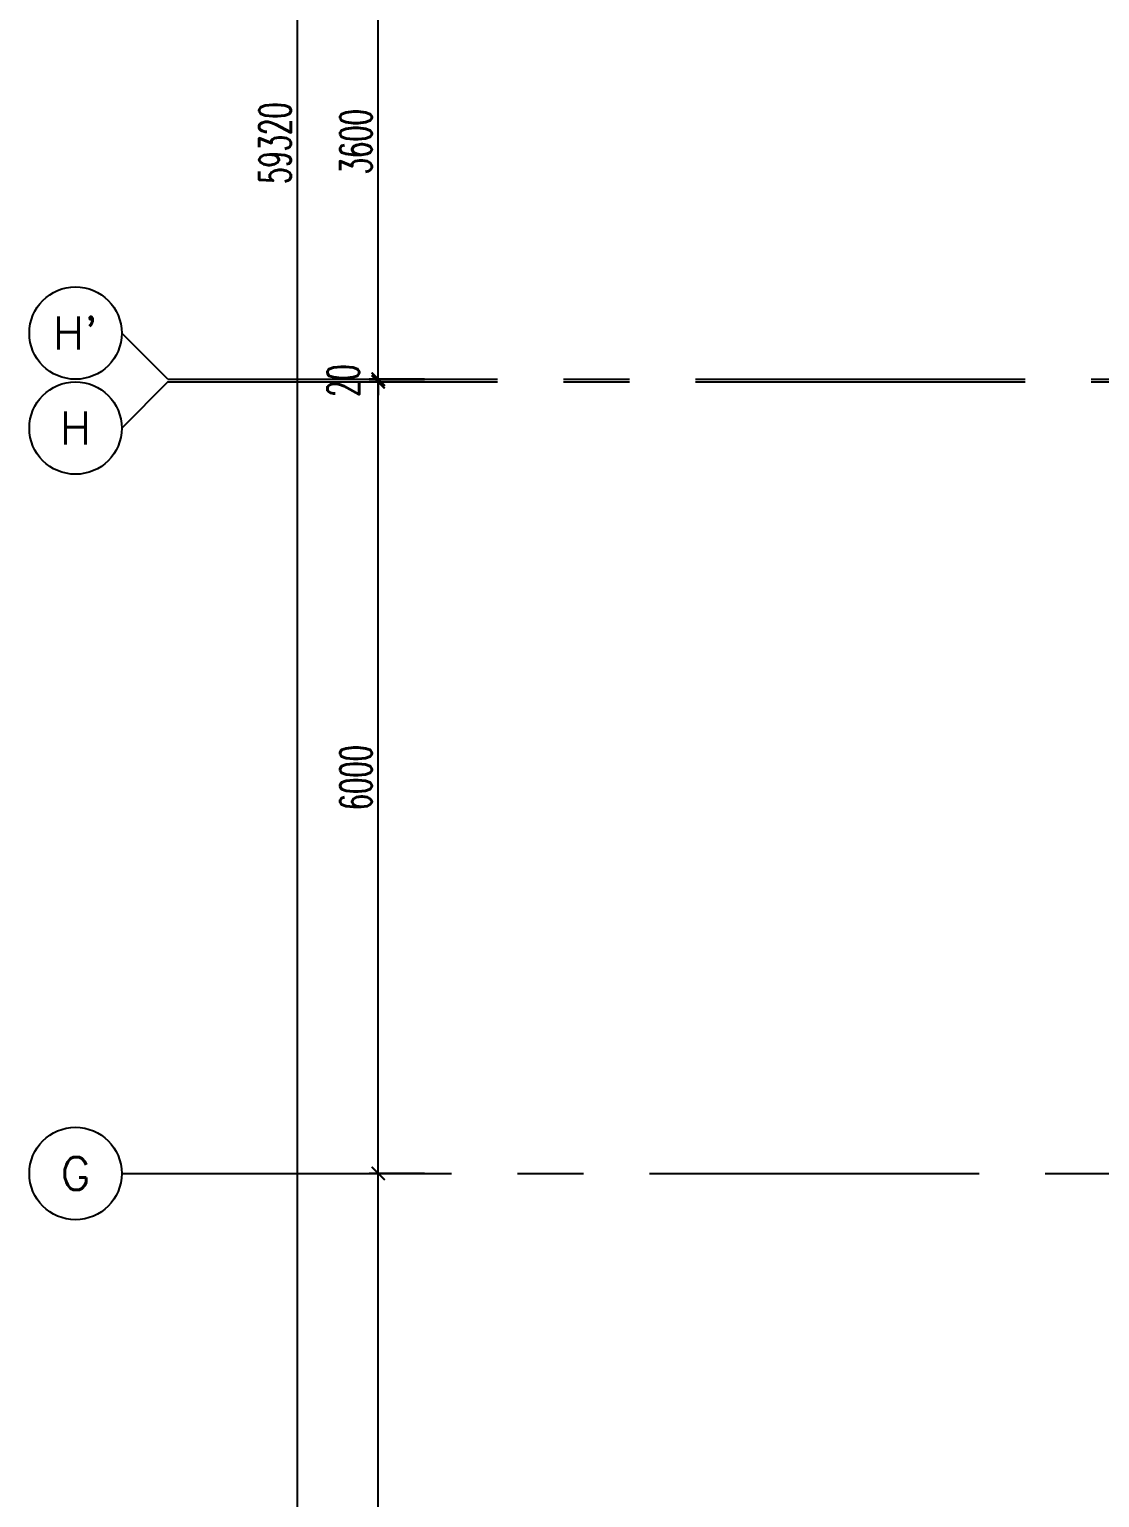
# Model space of a CAD drawing. Extents: x 276011.4 to 276105.3, y 57291.9 to 57371.4.
# Drawn here: x 276011.43 to 276019.55, y 57317.91 to 57329.03 of the extents above; entities that cross this region are included whole.
import ezdxf
from ezdxf.enums import TextEntityAlignment as Align

# ---------------------------------------------------------------- set-up
doc = ezdxf.new("R2010")
doc.units = 0
doc.header["$MEASUREMENT"] = 0
doc.header["$PDMODE"] = 34
doc.linetypes.add('CENTERX2', pattern=[4, 2.5, -0.5, 0.5, -0.5])
doc.layers.get('0').update_dxf_attribs({"color": 4, "linetype": 'CONTINUOUS'})
doc.layers.get('DEFPOINTS').update_dxf_attribs({"linetype": 'CONTINUOUS'})
for name, color, linetype in [('AX-CR', 2, 'CONTINUOUS'), ('AX-DIM', 4, 'CONTINUOUS'), ('AX-TXT', 2, 'CONTINUOUS'), ('AXES', 11, 'CENTERX2')]:
    doc.layers.add(name, color=color, linetype=linetype)
doc.styles.add('ROMANS', font='ROMANS.shx', dxfattribs={"width": 0.6})
doc.dimstyles.new('STANDARD_IN', dxfattribs={"dimtxt": 0.24, "dimasz": 0.1, "dimexe": 0.07, "dimexo": 0.05, "dimgap": 0.05, "dimtad": 1, "dimdec": 0, "dimlfac": 1000, "dimzin": 0, "dimtxsty": 'ROMANS', "dimblk": 'ARCHTICK', "dimcen": 0.05, "dimdle": 0.05, "dimclrd": 4, "dimclre": 4, "dimclrt": 2, "dimazin": 3, "dimtfac": 1, "dimtdec": 0, "dimtmove": 0, "dimatfit": 3, "dimtolj": 1, "dimtzin": 0})

# ---------------------------------------------------------------- blocks, each defined once
blk = doc.blocks.new('AXL')
at = {"layer": 'AX-CR'}
blk.add_circle((-350, 0), 350, dxfattribs=at)
blk = doc.blocks.new('_ARCHTICK')
at = {"color": 0, "linetype": 'BYBLOCK', "const_width": 0.15}
blk.add_lwpolyline([(-0.5, -0.5), (0.5, 0.5)], dxfattribs=at)
blk = doc.blocks.new('*D115')
at = {"layer": 'AX-DIM', "color": 4, "ltscale": 0.3}
for p, q in [((276017.488, 57357.833), (276013.396, 57357.833)), ((276013.466, 57298.463), (276013.466, 57357.883)), ((276018.167, 57298.513), (276013.396, 57298.513))]:
    blk.add_line(p, q, dxfattribs=at)
at = {"layer": 'DEFPOINTS', "color": 0, "ltscale": 0.3}
for p in [(276013.466, 57357.833), (276017.538, 57357.833), (276018.217, 57298.513)]:
    blk.add_point(p, dxfattribs=at)
at = {"layer": 'AX-DIM', "color": 4, "ltscale": 0.3, "xscale": 0.1, "yscale": 0.1, "zscale": 0.1}
for p, rotation in [((276013.466, 57357.833), 90), ((276013.466, 57298.513), 270)]:
    blk.add_blockref('_ARCHTICK', p, dxfattribs=dict(at, rotation=rotation))
at = {"layer": 'AX-DIM', "color": 2, "ltscale": 0.3, "insert": (276013.296, 57328.173), "char_height": 0.24, "attachment_point": 5, "rotation": 90, "style": 'ROMANS'}
blk.add_mtext('\\A1;59320', dxfattribs=at)
blk = doc.blocks.new('*D108')
at = {"layer": 'AX-DIM', "color": 4, "ltscale": 0.3}
for p, q in [((276014.078, 57326.333), (276014.078, 57330.033)), ((276014.428, 57329.983), (276014.008, 57329.983)), ((276014.428, 57326.383), (276014.008, 57326.383))]:
    blk.add_line(p, q, dxfattribs=at)
at = {"layer": 'DEFPOINTS', "color": 0, "ltscale": 0.3}
for p in [(276014.078, 57329.983), (276014.478, 57329.983), (276014.478, 57326.383)]:
    blk.add_point(p, dxfattribs=at)
at = {"layer": 'AX-DIM', "color": 4, "ltscale": 0.3, "xscale": 0.1, "yscale": 0.1, "zscale": 0.1}
for p, rotation in [((276014.078, 57329.983), 90), ((276014.078, 57326.383), 270)]:
    blk.add_blockref('_ARCHTICK', p, dxfattribs=dict(at, rotation=rotation))
at = {"layer": 'AX-DIM', "color": 2, "ltscale": 0.3, "insert": (276013.908, 57328.183), "char_height": 0.24, "attachment_point": 5, "rotation": 90, "style": 'ROMANS'}
blk.add_mtext('\\A1;3600', dxfattribs=at)
blk = doc.blocks.new('*D107')
at = {"layer": 'AX-DIM', "color": 4, "ltscale": 0.3}
for p, q in [((276014.078, 57326.383), (276014.078, 57326.483)), ((276014.428, 57326.383), (276014.008, 57326.383)), ((276014.428, 57326.363), (276014.008, 57326.363)), ((276014.078, 57326.363), (276014.078, 57326.383)), ((276014.078, 57326.363), (276014.078, 57326.263))]:
    blk.add_line(p, q, dxfattribs=at)
at = {"layer": 'DEFPOINTS', "color": 0, "ltscale": 0.3}
for p in [(276014.078, 57326.383), (276014.478, 57326.383), (276014.478, 57326.363)]:
    blk.add_point(p, dxfattribs=at)
at = {"layer": 'AX-DIM', "color": 4, "ltscale": 0.3, "xscale": 0.1, "yscale": 0.1, "zscale": 0.1}
for p, rotation in [((276014.078, 57326.383), 270), ((276014.078, 57326.363), 90)]:
    blk.add_blockref('_ARCHTICK', p, dxfattribs=dict(at, rotation=rotation))
at = {"layer": 'AX-DIM', "color": 2, "ltscale": 0.3, "insert": (276013.813, 57326.373), "char_height": 0.24, "attachment_point": 5, "rotation": 90, "style": 'ROMANS'}
blk.add_mtext('\\A1;20', dxfattribs=at)
blk = doc.blocks.new('*D106')
at = {"layer": 'AX-DIM', "color": 4, "ltscale": 0.3}
for p, q in [((276014.428, 57326.363), (276014.008, 57326.363)), ((276014.078, 57320.313), (276014.078, 57326.413)), ((276014.428, 57320.363), (276014.008, 57320.363))]:
    blk.add_line(p, q, dxfattribs=at)
at = {"layer": 'DEFPOINTS', "color": 0, "ltscale": 0.3}
for p in [(276014.078, 57326.363), (276014.478, 57326.363), (276014.478, 57320.363)]:
    blk.add_point(p, dxfattribs=at)
at = {"layer": 'AX-DIM', "color": 4, "ltscale": 0.3, "xscale": 0.1, "yscale": 0.1, "zscale": 0.1}
for p, rotation in [((276014.078, 57326.363), 90), ((276014.078, 57320.363), 270)]:
    blk.add_blockref('_ARCHTICK', p, dxfattribs=dict(at, rotation=rotation))
at = {"layer": 'AX-DIM', "color": 2, "ltscale": 0.3, "insert": (276013.908, 57323.363), "char_height": 0.24, "attachment_point": 5, "rotation": 90, "style": 'ROMANS'}
blk.add_mtext('\\A1;6000', dxfattribs=at)
blk = doc.blocks.new('*D105')
at = {"layer": 'AX-DIM', "color": 4, "ltscale": 0.3}
for p, q in [((276014.428, 57320.363), (276014.008, 57320.363)), ((276014.078, 57313.113), (276014.078, 57320.413)), ((276014.428, 57313.163), (276014.008, 57313.163))]:
    blk.add_line(p, q, dxfattribs=at)
at = {"layer": 'DEFPOINTS', "color": 0, "ltscale": 0.3}
for p in [(276014.078, 57320.363), (276014.478, 57320.363), (276014.478, 57313.163)]:
    blk.add_point(p, dxfattribs=at)
at = {"layer": 'AX-DIM', "color": 4, "ltscale": 0.3, "xscale": 0.1, "yscale": 0.1, "zscale": 0.1}
for p, rotation in [((276014.078, 57320.363), 90), ((276014.078, 57313.163), 270)]:
    blk.add_blockref('_ARCHTICK', p, dxfattribs=dict(at, rotation=rotation))
at = {"layer": 'AX-DIM', "color": 2, "ltscale": 0.3, "insert": (276013.908, 57316.763), "char_height": 0.24, "attachment_point": 5, "rotation": 90, "style": 'ROMANS'}
blk.add_mtext('\\A1;7200', dxfattribs=at)

msp = doc.modelspace()

# ---------------------------------------------------------------- linework, layer by layer
at = {"layer": 'AXES'}
for p, q in [((276012.4831, 57326.3829), (276012.1331, 57326.7329)), ((276012.4831, 57326.3629), (276012.1331, 57326.0129)), ((276012.4831, 57326.3829), (276041.9755, 57326.3829)), ((276012.4831, 57326.3629), (276041.9755, 57326.3629)), ((276012.1331, 57320.3629), (276036.5755, 57320.3629))]:
    msp.add_line(p, q, dxfattribs=at)

# ---------------------------------------------------------------- block references
ref = msp.add_blockref('AXL', (276012.1331, 57326.7329), dxfattribs=dict(at, xscale=0.001, yscale=0.001, zscale=0.001))
ref.add_attrib('AX', "H'", dxfattribs={"layer": 'AX-TXT', "height": 0.25, "style": 'ROMANS'}).set_placement((276011.7831, 57326.7329), align=Align.MIDDLE)
ref = msp.add_blockref('AXL', (276012.1331, 57326.0129), dxfattribs=dict(at, xscale=0.001, yscale=0.001, zscale=0.001))
ref.add_attrib('AX', 'H', dxfattribs={"layer": 'AX-TXT', "height": 0.25, "style": 'ROMANS'}).set_placement((276011.7831, 57326.0129), align=Align.MIDDLE)
ref = msp.add_blockref('AXL', (276012.1331, 57320.3629), dxfattribs=dict(at, xscale=0.001, yscale=0.001, zscale=0.001))
ref.add_attrib('AX', 'G', dxfattribs={"layer": 'AX-TXT', "height": 0.25, "style": 'ROMANS'}).set_placement((276011.7831, 57320.3629), align=Align.MIDDLE)

# ---------------------------------------------------------------- dimensions: what is measured, and where the dimension line sits
at = {"layer": 'AX-DIM'}
for base, p1, p2, picture, middle in [((276013.4664, 57357.8329), (276018.2169, 57298.5129), (276017.5384, 57357.8329), '*D115', (276013.2964, 57328.1729)), ((276014.0779, 57329.9829), (276014.4779, 57326.3829), (276014.4779, 57329.9829), '*D108', (276013.9079, 57328.1829)), ((276014.0779, 57326.3829), (276014.4779, 57326.3629), (276014.4779, 57326.3829), '*D107', (276013.8129, 57326.3729)), ((276014.0779, 57326.3629), (276014.4779, 57320.3629), (276014.4779, 57326.3629), '*D106', (276013.9079, 57323.3629)), ((276014.0779, 57320.3629), (276014.4779, 57313.1629), (276014.4779, 57320.3629), '*D105', (276013.9079, 57316.7629))]:
    dim = msp.add_linear_dim(base=base, p1=p1, p2=p2, angle=90, dimstyle='STANDARD_IN', dxfattribs=at)
    dim.commit()
    dim.dimension.update_dxf_attribs({"geometry": picture, "text_midpoint": middle})

doc.saveas('drawing.dxf')
